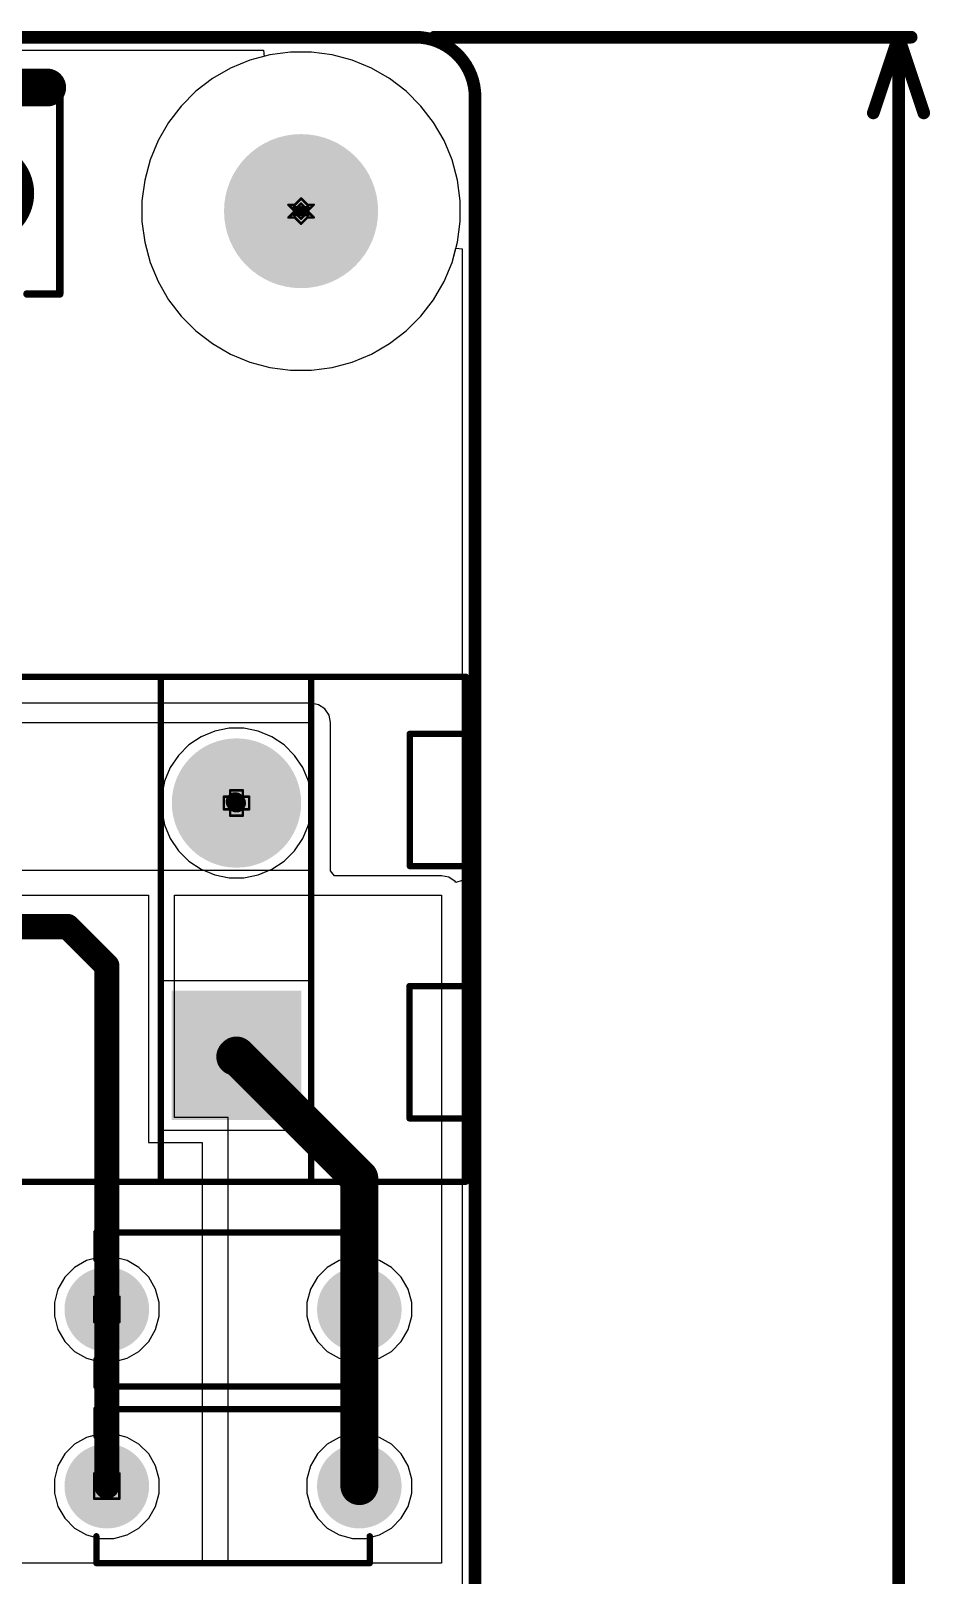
# Model space of a CAD drawing. Header units: inches. Extents: x -1 to 208, y -10 to 150.
# Drawn here: x 71.07 to 89.15, y 44.05 to 75.13 of the extents above; entities that cross this region are included whole.
import ezdxf

# ---------------------------------------------------------------- set-up
doc = ezdxf.new("R2010")
doc.units = ezdxf.units.IN
for name, color, linetype in [('Board Outline', 216, 'Continuous'), ('Bottom Layer', 5, 'Continuous'), ('Bottom Solder', 6, 'Continuous'), ('Dimensions', 6, 'Continuous'), ('Drill Drawing', 1, 'Continuous'), ('Multi-Layer', 9, 'Continuous'), ('Pad Holes', 156, 'Continuous'), ('Top Layer', 1, 'Continuous'), ('Top Overlay', 2, 'Continuous'), ('Top Paste', 8, 'Continuous'), ('Top Solder', 216, 'Continuous'), ('Via Holes', 16, 'Continuous')]:
    doc.layers.add(name, color=color, linetype=linetype)

# ---------------------------------------------------------------- blocks, each defined once
blk = doc.blocks.new('TS_1088_AR02016_21')
at = {"layer": 'Top Layer'}
for points in [[(-2.8, 0.68), (-1.57, 0.68), (-1.57, -0.68), (-2.8, -0.68)], [(1.57, 0.68), (2.8, 0.68), (2.8, -0.68), (1.57, -0.68)]]:
    blk.add_hatch(color=1, dxfattribs=at).paths.add_polyline_path(points)
at = {"layer": 'Top Paste'}
for points in [[(-2.8, 0.68), (-1.57, 0.68), (-1.57, -0.68), (-2.8, -0.68)], [(1.57, 0.68), (2.8, 0.68), (2.8, -0.68), (1.57, -0.68)]]:
    blk.add_hatch(color=8, dxfattribs=at).paths.add_polyline_path(points)
at = {"layer": 'Top Solder'}
for points in [[(-2.902, 0.782), (-1.468, 0.782), (-1.468, -0.782), (-2.902, -0.782)], [(1.468, 0.782), (2.902, 0.782), (2.902, -0.782), (1.468, -0.782)]]:
    blk.add_hatch(color=216, dxfattribs=at).paths.add_polyline_path(points)
at = {"layer": 'Top Overlay', "const_width": 0.152}
for points in [[(2.026, 1.541), (-2.026, 1.541)], [(-2.026, 0.883), (-2.026, 1.541)], [(2.026, 0.883), (2.026, 1.541)], [(-2.026, -1.541), (-2.026, -0.883)], [(2.026, -1.541), (2.026, -0.883)], [(2.026, -1.541), (-2.026, -1.541)]]:
    blk.add_lwpolyline(points, dxfattribs=at)
at = {"layer": 'Top Overlay'}
for points, const_width in [([(-2.064, 1.541, 1), (-1.988, 1.541, 1)], 0.0762), ([(-2.064, 1.541, 1), (-1.988, 1.541, 1)], 0.0762), ([(1.988, 1.541, 1), (2.064, 1.541, 1)], 0.0762), ([(1.988, 1.541, 1), (2.064, 1.541, 1)], 0.0762), ([(-2.064, 0.883, 1), (-1.988, 0.883, 1)], 0.0762), ([(0.9, 0, 1), (-0.9, 0, 1)], 0.254), ([(1.988, 0.883, 1), (2.064, 0.883, 1)], 0.0762), ([(-0.964, 0, 1), (-0.837, 0, 1)], 0.127), ([(0.836, 0, 1), (0.963, 0, 1)], 0.127), ([(-2.064, -0.883, 1), (-1.988, -0.883, 1)], 0.0762), ([(1.988, -0.883, 1), (2.064, -0.883, 1)], 0.0762), ([(-2.064, -1.541, 1), (-1.988, -1.541, 1)], 0.0762), ([(-2.064, -1.541, 1), (-1.988, -1.541, 1)], 0.0762), ([(1.988, -1.541, 1), (2.064, -1.541, 1)], 0.0762), ([(1.988, -1.541, 1), (2.064, -1.541, 1)], 0.0762)]:
    blk.add_lwpolyline(points, format="xyb", close=True, dxfattribs=dict(at, const_width=const_width))
blk = doc.blocks.new('1715721_90')
at = {"layer": 'Bottom Layer'}
blk.add_hatch(color=5, dxfattribs=at).paths.add_polyline_path([(-3.79, 1.25), (-1.29, 1.25), (-1.29, -1.25), (-3.79, -1.25)])
h = blk.add_hatch(color=5, dxfattribs=at)
edge = h.paths.add_edge_path()
edge.add_arc((2.54, 0), 1.25, 0, 360)
at = {"layer": 'Bottom Solder'}
blk.add_hatch(color=6, dxfattribs=at).paths.add_polyline_path([(-3.841, 1.301), (-1.239, 1.301), (-1.239, -1.301), (-3.841, -1.301)])
h = blk.add_hatch(color=6, dxfattribs=at)
edge = h.paths.add_edge_path()
edge.add_arc((2.54, 0), 1.301, 0, 360)
at = {"layer": 'Multi-Layer'}
blk.add_hatch(color=9, dxfattribs=at).paths.add_polyline_path([(-3.79, 1.25), (-1.29, 1.25), (-1.29, -1.25), (-3.79, -1.25)])
h = blk.add_hatch(color=9, dxfattribs=at)
edge = h.paths.add_edge_path()
edge.add_arc((2.54, 0), 1.25, 0, 360)
at = {"layer": 'Pad Holes'}
h = blk.add_hatch(color=7, dxfattribs=at)
edge = h.paths.add_edge_path()
edge.add_arc((-2.54, 0), 0.7, 0, 360)
h = blk.add_hatch(color=7, dxfattribs=at)
edge = h.paths.add_edge_path()
edge.add_arc((2.54, 0), 0.7, 0, 360)
at = {"layer": 'Top Layer'}
blk.add_hatch(color=1, dxfattribs=at).paths.add_polyline_path([(-3.79, 1.25), (-1.29, 1.25), (-1.29, -1.25), (-3.79, -1.25)])
h = blk.add_hatch(color=1, dxfattribs=at)
edge = h.paths.add_edge_path()
edge.add_arc((2.54, 0), 1.25, 0, 360)
at = {"layer": 'Top Solder'}
blk.add_hatch(color=216, dxfattribs=at).paths.add_polyline_path([(-3.841, 1.301), (-1.239, 1.301), (-1.239, -1.301), (-3.841, -1.301)])
h = blk.add_hatch(color=216, dxfattribs=at)
edge = h.paths.add_edge_path()
edge.add_arc((2.54, 0), 1.301, 0, 360)
at = {"layer": 'Top Overlay', "const_width": 0.127}
for points in [[(-5.08, 5.184), (-5.08, -4.616)], [(-5.08, 5.184), (5.08, 5.184)], [(5.08, 5.184), (5.08, -4.616)], [(-5.08, 4.39), (5.08, 4.39)], [(-5.08, 1.524), (5.08, 1.524)], [(-5.08, -1.503), (5.08, -1.503)], [(-3.806, -3.48), (-1.143, -3.48)], [(-3.806, -3.48), (-3.806, -4.616)], [(-1.143, -3.48), (-1.143, -4.616)], [(1.27, -3.487), (3.932, -3.487)], [(1.27, -3.487), (1.27, -4.552)], [(3.932, -3.487), (3.932, -4.623)], [(-5.08, -4.616), (5.08, -4.616)], [(1.27, -4.552), (1.27, -4.623)]]:
    blk.add_lwpolyline(points, dxfattribs=at)
at = {"layer": 'Top Overlay', "const_width": 0.0635}
for points in [[(-5.112, 5.184, 1), (-5.048, 5.184, 1)], [(-5.112, 5.184, 1), (-5.048, 5.184, 1)], [(5.048, 5.184, 1), (5.112, 5.184, 1)], [(5.048, 5.184, 1), (5.112, 5.184, 1)], [(-5.112, 4.39, 1), (-5.048, 4.39, 1)], [(5.048, 4.39, 1), (5.112, 4.39, 1)], [(-5.112, 1.524, 1), (-5.048, 1.524, 1)], [(5.048, 1.524, 1), (5.112, 1.524, 1)], [(-5.112, -1.503, 1), (-5.048, -1.503, 1)], [(5.048, -1.503, 1), (5.112, -1.503, 1)], [(-3.838, -3.48, 1), (-3.774, -3.48, 1)], [(-3.838, -3.48, 1), (-3.774, -3.48, 1)], [(-1.175, -3.48, 1), (-1.111, -3.48, 1)], [(-1.175, -3.48, 1), (-1.111, -3.48, 1)], [(1.238, -3.487, 1), (1.302, -3.487, 1)], [(1.238, -3.487, 1), (1.302, -3.487, 1)], [(3.9, -3.487, 1), (3.964, -3.487, 1)], [(3.9, -3.487, 1), (3.964, -3.487, 1)], [(-5.112, -4.616, 1), (-5.048, -4.616, 1)], [(-5.112, -4.616, 1), (-5.048, -4.616, 1)], [(-3.838, -4.616, 1), (-3.774, -4.616, 1)], [(-1.175, -4.616, 1), (-1.111, -4.616, 1)], [(1.238, -4.552, 1), (1.302, -4.552, 1)], [(1.238, -4.552, 1), (1.302, -4.552, 1)], [(1.238, -4.623, 1), (1.302, -4.623, 1)], [(3.9, -4.623, 1), (3.964, -4.623, 1)], [(5.048, -4.616, 1), (5.112, -4.616, 1)], [(5.048, -4.616, 1), (5.112, -4.616, 1)]]:
    blk.add_lwpolyline(points, format="xyb", close=True, dxfattribs=at)
blk = doc.blocks.new('CD2E105KC1IER1I100_175')
at = {"layer": 'Bottom Layer'}
h = blk.add_hatch(color=5, dxfattribs=at)
edge = h.paths.add_edge_path()
edge.add_arc((-2.54, 0), 0.8, 0, 360)
h = blk.add_hatch(color=5, dxfattribs=at)
edge = h.paths.add_edge_path()
edge.add_arc((2.54, 0), 0.8, 0, 360)
at = {"layer": 'Bottom Solder'}
h = blk.add_hatch(color=6, dxfattribs=at)
edge = h.paths.add_edge_path()
edge.add_arc((-2.54, 0), 0.851, 0, 360)
h = blk.add_hatch(color=6, dxfattribs=at)
edge = h.paths.add_edge_path()
edge.add_arc((2.54, 0), 0.851, 0, 360)
at = {"layer": 'Multi-Layer'}
h = blk.add_hatch(color=9, dxfattribs=at)
edge = h.paths.add_edge_path()
edge.add_arc((-2.54, 0), 0.8, 0, 360)
h = blk.add_hatch(color=9, dxfattribs=at)
edge = h.paths.add_edge_path()
edge.add_arc((2.54, 0), 0.8, 0, 360)
at = {"layer": 'Pad Holes'}
h = blk.add_hatch(color=7, dxfattribs=at)
edge = h.paths.add_edge_path()
edge.add_arc((-2.54, 0), 0.45, 0, 360)
h = blk.add_hatch(color=7, dxfattribs=at)
edge = h.paths.add_edge_path()
edge.add_arc((2.54, 0), 0.45, 0, 360)
at = {"layer": 'Top Layer'}
h = blk.add_hatch(color=1, dxfattribs=at)
edge = h.paths.add_edge_path()
edge.add_arc((-2.54, 0), 0.8, 0, 360)
h = blk.add_hatch(color=1, dxfattribs=at)
edge = h.paths.add_edge_path()
edge.add_arc((2.54, 0), 0.8, 0, 360)
at = {"layer": 'Top Solder'}
h = blk.add_hatch(color=216, dxfattribs=at)
edge = h.paths.add_edge_path()
edge.add_arc((-2.54, 0), 0.851, 0, 360)
h = blk.add_hatch(color=216, dxfattribs=at)
edge = h.paths.add_edge_path()
edge.add_arc((2.54, 0), 0.851, 0, 360)
at = {"layer": 'Top Overlay', "const_width": 0.127}
for points in [[(-2.75, 1.009), (-2.75, 1.549)], [(-2.75, 1.549), (2.75, 1.549)], [(2.75, 1.009), (2.75, 1.549)], [(-2.75, -1.549), (-2.75, -1.009)], [(2.75, -1.549), (2.75, -1.009)], [(-2.75, -1.549), (2.75, -1.549)]]:
    blk.add_lwpolyline(points, dxfattribs=at)
at = {"layer": 'Top Overlay', "const_width": 0.0635}
for points in [[(-2.782, 1.549, 1), (-2.718, 1.549, 1)], [(-2.782, 1.549, 1), (-2.718, 1.549, 1)], [(2.718, 1.549, 1), (2.782, 1.549, 1)], [(2.718, 1.549, 1), (2.782, 1.549, 1)], [(-2.782, 1.009, 1), (-2.718, 1.009, 1)], [(2.718, 1.009, 1), (2.782, 1.009, 1)], [(-2.782, -1.009, 1), (-2.718, -1.009, 1)], [(2.718, -1.009, 1), (2.782, -1.009, 1)], [(-2.782, -1.549, 1), (-2.718, -1.549, 1)], [(-2.782, -1.549, 1), (-2.718, -1.549, 1)], [(2.718, -1.549, 1), (2.782, -1.549, 1)], [(2.718, -1.549, 1), (2.782, -1.549, 1)]]:
    blk.add_lwpolyline(points, format="xyb", close=True, dxfattribs=at)
blk = doc.blocks.new('CD2A225KC9BER1F100_176')
at = {"layer": 'Bottom Layer'}
h = blk.add_hatch(color=5, dxfattribs=at)
edge = h.paths.add_edge_path()
edge.add_arc((-2.54, 0), 0.8, 0, 360)
h = blk.add_hatch(color=5, dxfattribs=at)
edge = h.paths.add_edge_path()
edge.add_arc((2.54, 0), 0.8, 0, 360)
at = {"layer": 'Bottom Solder'}
h = blk.add_hatch(color=6, dxfattribs=at)
edge = h.paths.add_edge_path()
edge.add_arc((-2.54, 0), 0.851, 0, 360)
h = blk.add_hatch(color=6, dxfattribs=at)
edge = h.paths.add_edge_path()
edge.add_arc((2.54, 0), 0.851, 0, 360)
at = {"layer": 'Multi-Layer'}
h = blk.add_hatch(color=9, dxfattribs=at)
edge = h.paths.add_edge_path()
edge.add_arc((-2.54, 0), 0.8, 0, 360)
h = blk.add_hatch(color=9, dxfattribs=at)
edge = h.paths.add_edge_path()
edge.add_arc((2.54, 0), 0.8, 0, 360)
at = {"layer": 'Pad Holes'}
h = blk.add_hatch(color=7, dxfattribs=at)
edge = h.paths.add_edge_path()
edge.add_arc((-2.54, 0), 0.45, 0, 360)
h = blk.add_hatch(color=7, dxfattribs=at)
edge = h.paths.add_edge_path()
edge.add_arc((2.54, 0), 0.45, 0, 360)
at = {"layer": 'Top Layer'}
h = blk.add_hatch(color=1, dxfattribs=at)
edge = h.paths.add_edge_path()
edge.add_arc((-2.54, 0), 0.8, 0, 360)
h = blk.add_hatch(color=1, dxfattribs=at)
edge = h.paths.add_edge_path()
edge.add_arc((2.54, 0), 0.8, 0, 360)
at = {"layer": 'Top Solder'}
h = blk.add_hatch(color=216, dxfattribs=at)
edge = h.paths.add_edge_path()
edge.add_arc((-2.54, 0), 0.851, 0, 360)
h = blk.add_hatch(color=216, dxfattribs=at)
edge = h.paths.add_edge_path()
edge.add_arc((2.54, 0), 0.851, 0, 360)
at = {"layer": 'Top Overlay', "const_width": 0.127}
for points in [[(-2.75, 1.009), (-2.75, 1.549)], [(-2.75, 1.549), (2.75, 1.549)], [(2.75, 1.009), (2.75, 1.549)], [(-2.75, -1.009), (-2.75, -1.549)], [(2.75, -1.549), (2.75, -1.009)], [(-2.75, -1.549), (2.75, -1.549)]]:
    blk.add_lwpolyline(points, dxfattribs=at)
at = {"layer": 'Top Overlay', "const_width": 0.0635}
for points in [[(-2.782, 1.549, 1), (-2.718, 1.549, 1)], [(-2.782, 1.549, 1), (-2.718, 1.549, 1)], [(2.718, 1.549, 1), (2.782, 1.549, 1)], [(2.718, 1.549, 1), (2.782, 1.549, 1)], [(-2.782, 1.009, 1), (-2.718, 1.009, 1)], [(2.718, 1.009, 1), (2.782, 1.009, 1)], [(-2.782, -1.009, 1), (-2.718, -1.009, 1)], [(2.718, -1.009, 1), (2.782, -1.009, 1)], [(-2.782, -1.549, 1), (-2.718, -1.549, 1)], [(-2.782, -1.549, 1), (-2.718, -1.549, 1)], [(2.718, -1.549, 1), (2.782, -1.549, 1)], [(2.718, -1.549, 1), (2.782, -1.549, 1)]]:
    blk.add_lwpolyline(points, format="xyb", close=True, dxfattribs=at)

msp = doc.modelspace()

# ---------------------------------------------------------------- hatches: boundary and pattern name
at = {"layer": 'Bottom Layer'}
h = msp.add_hatch(color=5, dxfattribs=at)
edge = h.paths.add_edge_path()
edge.add_arc((71.392, 73.987), 0.3, 0, 360)
at = {"layer": 'Bottom Solder'}
h = msp.add_hatch(color=6, dxfattribs=at)
edge = h.paths.add_edge_path()
edge.add_arc((76.5, 71.5), 0.102, 0, 360)
at = {"layer": 'Pad Holes'}
h = msp.add_hatch(color=7, dxfattribs=at)
edge = h.paths.add_edge_path()
edge.add_arc((76.5, 71.5), 1.55, 0, 360)
at = {"layer": 'Top Layer'}
h = msp.add_hatch(color=1, dxfattribs=at)
edge = h.paths.add_edge_path()
edge.add_arc((71.392, 73.987), 0.3, 0, 360)
at = {"layer": 'Top Solder'}
h = msp.add_hatch(color=216, dxfattribs=at)
edge = h.paths.add_edge_path()
edge.add_arc((76.5, 71.5), 0.102, 0, 360)
at = {"layer": 'Via Holes'}
h = msp.add_hatch(color=7, dxfattribs=at)
edge = h.paths.add_edge_path()
edge.add_arc((71.392, 73.987), 0.15, 0, 360)

# ---------------------------------------------------------------- linework, layer by layer
at = {"layer": 'Board Outline', "const_width": 0.254}
for points in [[(1.2, 75), (78.8, 75)], [(80, 1.2), (80, 73.8)]]:
    msp.add_lwpolyline(points, dxfattribs=at)
at = {"layer": 'Board Outline', "const_width": 0.127}
for points in [[(78.736, 75, 1), (78.863, 75, 1)], [(78.736, 75, 1), (78.863, 75, 1)], [(79.937, 73.8, 1), (80.064, 73.8, 1)], [(79.937, 73.8, 1), (80.064, 73.8, 1)]]:
    msp.add_lwpolyline(points, format="xyb", close=True, dxfattribs=at)
at = {"layer": 'Board Outline', "const_width": 0.254}
msp.add_lwpolyline([(78.8, 75, -0.414214), (80, 73.8)], format="xyb", dxfattribs=at)
at = {"layer": 'Bottom Layer'}
for p, q in [((63.034, 74.741), (75.741, 74.741)), ((75.758, 74.614), (75.469, 74.537)), ((75.741, 74.741), (75.758, 74.614)), ((75.082, 74.376), (74.718, 74.166)), ((75.469, 74.537), (75.082, 74.376)), ((74.718, 74.166), (74.386, 73.911)), ((74.386, 73.911), (74.089, 73.614)), ((74.089, 73.614), (73.834, 73.282)), ((73.834, 73.282), (73.624, 72.918)), ((73.624, 72.918), (73.463, 72.531)), ((73.463, 72.531), (73.355, 72.126)), ((73.355, 72.126), (73.3, 71.71)), ((73.3, 71.71), (73.3, 71.29)), ((73.3, 71.29), (73.355, 70.874)), ((73.355, 70.874), (73.463, 70.469)), ((79.537, 70.469), (79.614, 70.758)), ((79.614, 70.758), (79.741, 70.741)), ((79.741, 70.741), (79.741, 4.259)), ((73.463, 70.469), (73.624, 70.082)), ((79.376, 70.082), (79.537, 70.469)), ((73.624, 70.082), (73.834, 69.718)), ((79.166, 69.718), (79.376, 70.082)), ((73.834, 69.718), (74.089, 69.386)), ((78.911, 69.386), (79.166, 69.718)), ((74.089, 69.386), (74.386, 69.089)), ((78.614, 69.089), (78.911, 69.386)), ((74.386, 69.089), (74.718, 68.834)), ((78.282, 68.834), (78.614, 69.089)), ((74.718, 68.834), (75.082, 68.624)), ((77.918, 68.624), (78.282, 68.834)), ((75.082, 68.624), (75.469, 68.463)), ((75.469, 68.463), (75.874, 68.355)), ((77.126, 68.355), (77.531, 68.463)), ((77.531, 68.463), (77.918, 68.624)), ((75.874, 68.355), (76.29, 68.3)), ((76.29, 68.3), (76.71, 68.3)), ((76.71, 68.3), (77.126, 68.355)), ((74.488, 60.923), (74.242, 60.758)), ((74.762, 61.036), (74.488, 60.923)), ((75.053, 61.094), (74.762, 61.036)), ((75.349, 61.094), (75.053, 61.094)), ((75.64, 61.036), (75.349, 61.094)), ((75.913, 60.923), (75.64, 61.036)), ((76.16, 60.758), (75.913, 60.923)), ((74.242, 60.758), (74.033, 60.549)), ((76.369, 60.549), (76.16, 60.758)), ((73.868, 60.302), (73.755, 60.029)), ((74.033, 60.549), (73.868, 60.302)), ((76.534, 60.302), (76.369, 60.549)), ((76.647, 60.029), (76.534, 60.302)), ((73.755, 60.029), (73.697, 59.738)), ((76.705, 59.738), (76.647, 60.029)), ((73.697, 59.738), (73.697, 59.442)), ((76.705, 59.442), (76.705, 59.738)), ((73.697, 59.442), (73.755, 59.151)), ((76.647, 59.151), (76.705, 59.442)), ((73.755, 59.151), (73.868, 58.878)), ((76.534, 58.878), (76.647, 59.151)), ((73.868, 58.878), (74.033, 58.631)), ((76.369, 58.631), (76.534, 58.878)), ((74.033, 58.631), (74.242, 58.422)), ((74.242, 58.422), (74.488, 58.257)), ((75.913, 58.257), (76.16, 58.422)), ((76.16, 58.422), (76.369, 58.631)), ((74.488, 58.257), (74.762, 58.144)), ((74.762, 58.144), (75.053, 58.086)), ((75.349, 58.086), (75.64, 58.144)), ((75.64, 58.144), (75.913, 58.257)), ((75.053, 58.086), (75.349, 58.086)), ((76.705, 56.014), (73.697, 56.014)), ((73.697, 56.014), (73.697, 53.006)), ((76.705, 53.006), (76.705, 56.014)), ((73.697, 53.006), (76.705, 53.006)), ((72.185, 50.382), (71.945, 50.243)), ((72.453, 50.454), (72.185, 50.382)), ((72.731, 50.454), (72.453, 50.454)), ((72.999, 50.382), (72.731, 50.454)), ((73.239, 50.243), (72.999, 50.382)), ((77.265, 50.382), (77.025, 50.243)), ((77.533, 50.454), (77.265, 50.382)), ((77.811, 50.454), (77.533, 50.454)), ((78.079, 50.382), (77.811, 50.454)), ((78.319, 50.243), (78.079, 50.382)), ((71.749, 50.047), (71.61, 49.807)), ((71.945, 50.243), (71.749, 50.047)), ((73.436, 50.047), (73.239, 50.243)), ((73.574, 49.807), (73.436, 50.047)), ((76.829, 50.047), (76.69, 49.807)), ((77.025, 50.243), (76.829, 50.047)), ((78.516, 50.047), (78.319, 50.243)), ((78.654, 49.807), (78.516, 50.047)), ((71.61, 49.807), (71.538, 49.539)), ((73.646, 49.539), (73.574, 49.807)), ((76.69, 49.807), (76.618, 49.539)), ((78.726, 49.539), (78.654, 49.807)), ((71.538, 49.539), (71.538, 49.261)), ((73.646, 49.261), (73.646, 49.539)), ((76.618, 49.539), (76.618, 49.261)), ((78.726, 49.261), (78.726, 49.539)), ((71.538, 49.261), (71.61, 48.993)), ((73.574, 48.993), (73.646, 49.261)), ((76.618, 49.261), (76.69, 48.993)), ((78.654, 48.993), (78.726, 49.261)), ((71.61, 48.993), (71.749, 48.753)), ((73.436, 48.753), (73.574, 48.993)), ((76.69, 48.993), (76.829, 48.753)), ((78.516, 48.753), (78.654, 48.993)), ((71.749, 48.753), (71.945, 48.556)), ((71.945, 48.556), (72.185, 48.418)), ((72.999, 48.418), (73.239, 48.556)), ((73.239, 48.556), (73.436, 48.753)), ((76.829, 48.753), (77.025, 48.556)), ((77.025, 48.556), (77.265, 48.418)), ((78.079, 48.418), (78.319, 48.556)), ((78.319, 48.556), (78.516, 48.753)), ((72.185, 48.418), (72.453, 48.346)), ((72.453, 48.346), (72.731, 48.346)), ((72.731, 48.346), (72.999, 48.418)), ((77.265, 48.418), (77.533, 48.346)), ((77.533, 48.346), (77.811, 48.346)), ((77.811, 48.346), (78.079, 48.418)), ((71.945, 46.687), (71.749, 46.491)), ((72.185, 46.826), (71.945, 46.687)), ((72.453, 46.898), (72.185, 46.826)), ((72.731, 46.898), (72.453, 46.898)), ((72.999, 46.826), (72.731, 46.898)), ((73.239, 46.687), (72.999, 46.826)), ((73.436, 46.491), (73.239, 46.687)), ((77.025, 46.687), (76.829, 46.491)), ((77.265, 46.826), (77.025, 46.687)), ((77.533, 46.898), (77.265, 46.826)), ((77.811, 46.898), (77.533, 46.898)), ((78.079, 46.826), (77.811, 46.898)), ((78.319, 46.687), (78.079, 46.826)), ((78.516, 46.491), (78.319, 46.687)), ((71.749, 46.491), (71.61, 46.251)), ((73.574, 46.251), (73.436, 46.491)), ((76.829, 46.491), (76.69, 46.251)), ((78.654, 46.251), (78.516, 46.491)), ((71.61, 46.251), (71.538, 45.983)), ((73.646, 45.983), (73.574, 46.251)), ((76.69, 46.251), (76.618, 45.983)), ((78.726, 45.983), (78.654, 46.251)), ((71.538, 45.983), (71.538, 45.705)), ((71.538, 45.705), (71.61, 45.437)), ((73.574, 45.437), (73.646, 45.705)), ((73.646, 45.705), (73.646, 45.983)), ((76.618, 45.983), (76.618, 45.705)), ((76.618, 45.705), (76.69, 45.437)), ((78.654, 45.437), (78.726, 45.705)), ((78.726, 45.705), (78.726, 45.983)), ((71.61, 45.437), (71.749, 45.197)), ((73.436, 45.197), (73.574, 45.437)), ((76.69, 45.437), (76.829, 45.197)), ((78.516, 45.197), (78.654, 45.437)), ((71.749, 45.197), (71.945, 45)), ((73.239, 45), (73.436, 45.197)), ((76.829, 45.197), (77.025, 45)), ((78.319, 45), (78.516, 45.197)), ((71.945, 45), (72.185, 44.862)), ((72.185, 44.862), (72.453, 44.79)), ((72.453, 44.79), (72.731, 44.79)), ((72.731, 44.79), (72.999, 44.862)), ((72.999, 44.862), (73.239, 45)), ((77.025, 45), (77.265, 44.862)), ((77.265, 44.862), (77.533, 44.79)), ((77.533, 44.79), (77.811, 44.79)), ((77.811, 44.79), (78.079, 44.862)), ((78.079, 44.862), (78.319, 45))]:
    msp.add_line(p, q, dxfattribs=at)
at = {"layer": 'Dimensions', "const_width": 0.254}
for points in [[(79.181, 75), (88.773, 75)], [(88.011, 73.476), (88.519, 75)], [(88.519, 75), (89.027, 73.476)], [(88.519, 42.451), (88.519, 75)]]:
    msp.add_lwpolyline(points, dxfattribs=at)
at = {"layer": 'Dimensions', "const_width": 0.127}
for points in [[(79.117, 75, 1), (79.244, 75, 1)], [(88.455, 75, 1), (88.582, 75, 1)], [(88.455, 75, 1), (88.582, 75, 1)], [(88.455, 75, 1), (88.582, 75, 1)], [(88.71, 75, 1), (88.837, 75, 1)], [(87.947, 73.476, 1), (88.074, 73.476, 1)], [(88.963, 73.476, 1), (89.09, 73.476, 1)]]:
    msp.add_lwpolyline(points, format="xyb", close=True, dxfattribs=at)
at = {"layer": 'Drill Drawing', "const_width": 0.0508}
for points in [[(71.138, 74.241), (71.646, 74.241)], [(71.138, 74.241), (71.392, 73.733)], [(71.392, 73.733), (71.646, 74.241)], [(71.24, 74.14), (71.545, 74.14)], [(71.24, 74.14), (71.392, 73.835)], [(71.392, 73.835), (71.545, 74.14)], [(76.246, 71.627), (76.373, 71.5)], [(76.246, 71.627), (76.373, 71.627)], [(76.246, 71.373), (76.373, 71.5)], [(76.348, 71.576), (76.424, 71.5)], [(76.348, 71.576), (76.424, 71.576)], [(76.348, 71.424), (76.424, 71.5)], [(76.373, 71.627), (76.5, 71.754)], [(76.424, 71.576), (76.5, 71.652)], [(76.5, 71.754), (76.627, 71.627)], [(76.5, 71.652), (76.576, 71.576)], [(76.576, 71.576), (76.652, 71.576)], [(76.576, 71.5), (76.652, 71.576)], [(76.576, 71.5), (76.652, 71.424)], [(76.627, 71.627), (76.754, 71.627)], [(76.627, 71.5), (76.754, 71.627)], [(76.627, 71.5), (76.754, 71.373)], [(76.246, 71.373), (76.373, 71.373)], [(76.348, 71.424), (76.424, 71.424)], [(76.373, 71.373), (76.5, 71.246)], [(76.424, 71.424), (76.5, 71.348)], [(76.5, 71.348), (76.576, 71.424)], [(76.5, 71.246), (76.627, 71.373)], [(76.576, 71.424), (76.652, 71.424)], [(76.627, 71.373), (76.754, 71.373)], [(74.947, 59.463), (74.947, 59.717)], [(74.947, 59.717), (75.074, 59.717)], [(75.074, 59.717), (75.074, 59.844)], [(75.074, 59.844), (75.328, 59.844)], [(75.328, 59.717), (75.328, 59.844)], [(75.328, 59.717), (75.455, 59.717)], [(75.455, 59.463), (75.455, 59.717)], [(74.947, 59.463), (75.074, 59.463)], [(75.074, 59.336), (75.074, 59.463)], [(75.074, 59.336), (75.328, 59.336)], [(75.328, 59.463), (75.455, 59.463)], [(75.328, 59.336), (75.328, 59.463)], [(75.074, 54.637), (75.074, 54.764)], [(75.074, 54.764), (75.328, 54.764)], [(75.328, 54.637), (75.328, 54.764)], [(74.947, 54.383), (74.947, 54.637)], [(74.947, 54.637), (75.074, 54.637)], [(74.947, 54.383), (75.074, 54.383)], [(75.074, 54.256), (75.074, 54.383)], [(75.328, 54.637), (75.455, 54.637)], [(75.328, 54.383), (75.455, 54.383)], [(75.328, 54.256), (75.328, 54.383)], [(75.455, 54.383), (75.455, 54.637)], [(75.074, 54.256), (75.328, 54.256)], [(72.338, 49.654), (72.846, 49.654)], [(72.338, 49.146), (72.338, 49.654)], [(72.846, 49.146), (72.846, 49.654)], [(77.418, 49.654), (77.926, 49.654)], [(77.418, 49.146), (77.418, 49.654)], [(77.926, 49.146), (77.926, 49.654)], [(72.338, 49.146), (72.846, 49.146)], [(77.418, 49.146), (77.926, 49.146)], [(72.338, 46.098), (72.846, 46.098)], [(72.338, 45.59), (72.338, 46.098)], [(72.846, 45.59), (72.846, 46.098)], [(77.418, 46.098), (77.926, 46.098)], [(77.418, 45.59), (77.418, 46.098)], [(77.926, 45.59), (77.926, 46.098)], [(72.338, 45.59), (72.846, 45.59)], [(77.418, 45.59), (77.926, 45.59)]]:
    msp.add_lwpolyline(points, dxfattribs=at)
at = {"layer": 'Drill Drawing', "const_width": 0.0254}
for points in [[(71.125, 74.241, 1), (71.151, 74.241, 1)], [(71.125, 74.241, 1), (71.151, 74.241, 1)], [(71.633, 74.241, 1), (71.659, 74.241, 1)], [(71.633, 74.241, 1), (71.659, 74.241, 1)], [(71.227, 74.14, 1), (71.252, 74.14, 1)], [(71.227, 74.14, 1), (71.252, 74.14, 1)], [(71.532, 74.14, 1), (71.557, 74.14, 1)], [(71.532, 74.14, 1), (71.557, 74.14, 1)], [(71.379, 73.835, 1), (71.405, 73.835, 1)], [(71.379, 73.835, 1), (71.405, 73.835, 1)], [(71.379, 73.733, 1), (71.405, 73.733, 1)], [(71.379, 73.733, 1), (71.405, 73.733, 1)], [(76.233, 71.627, 1), (76.259, 71.627, 1)], [(76.233, 71.627, 1), (76.259, 71.627, 1)], [(76.335, 71.576, 1), (76.36, 71.576, 1)], [(76.335, 71.576, 1), (76.36, 71.576, 1)], [(76.36, 71.627, 1), (76.386, 71.627, 1)], [(76.36, 71.627, 1), (76.386, 71.627, 1)], [(76.36, 71.5, 1), (76.386, 71.5, 1)], [(76.36, 71.5, 1), (76.386, 71.5, 1)], [(76.411, 71.576, 1), (76.436, 71.576, 1)], [(76.411, 71.576, 1), (76.436, 71.576, 1)], [(76.411, 71.5, 1), (76.436, 71.5, 1)], [(76.411, 71.5, 1), (76.436, 71.5, 1)], [(76.487, 71.754, 1), (76.513, 71.754, 1)], [(76.487, 71.754, 1), (76.513, 71.754, 1)], [(76.487, 71.652, 1), (76.513, 71.652, 1)], [(76.487, 71.652, 1), (76.513, 71.652, 1)], [(76.563, 71.576, 1), (76.589, 71.576, 1)], [(76.563, 71.576, 1), (76.589, 71.576, 1)], [(76.563, 71.5, 1), (76.589, 71.5, 1)], [(76.563, 71.5, 1), (76.589, 71.5, 1)], [(76.614, 71.627, 1), (76.64, 71.627, 1)], [(76.614, 71.627, 1), (76.64, 71.627, 1)], [(76.614, 71.5, 1), (76.64, 71.5, 1)], [(76.614, 71.5, 1), (76.64, 71.5, 1)], [(76.64, 71.576, 1), (76.665, 71.576, 1)], [(76.64, 71.576, 1), (76.665, 71.576, 1)], [(76.741, 71.627, 1), (76.767, 71.627, 1)], [(76.741, 71.627, 1), (76.767, 71.627, 1)], [(76.233, 71.373, 1), (76.259, 71.373, 1)], [(76.233, 71.373, 1), (76.259, 71.373, 1)], [(76.335, 71.424, 1), (76.36, 71.424, 1)], [(76.335, 71.424, 1), (76.36, 71.424, 1)], [(76.36, 71.373, 1), (76.386, 71.373, 1)], [(76.36, 71.373, 1), (76.386, 71.373, 1)], [(76.411, 71.424, 1), (76.436, 71.424, 1)], [(76.411, 71.424, 1), (76.436, 71.424, 1)], [(76.487, 71.348, 1), (76.513, 71.348, 1)], [(76.487, 71.348, 1), (76.513, 71.348, 1)], [(76.487, 71.246, 1), (76.513, 71.246, 1)], [(76.487, 71.246, 1), (76.513, 71.246, 1)], [(76.563, 71.424, 1), (76.589, 71.424, 1)], [(76.563, 71.424, 1), (76.589, 71.424, 1)], [(76.614, 71.373, 1), (76.64, 71.373, 1)], [(76.614, 71.373, 1), (76.64, 71.373, 1)], [(76.64, 71.424, 1), (76.665, 71.424, 1)], [(76.64, 71.424, 1), (76.665, 71.424, 1)], [(76.741, 71.373, 1), (76.767, 71.373, 1)], [(76.741, 71.373, 1), (76.767, 71.373, 1)], [(74.934, 59.717, 1), (74.96, 59.717, 1)], [(74.934, 59.717, 1), (74.96, 59.717, 1)], [(75.061, 59.844, 1), (75.087, 59.844, 1)], [(75.061, 59.844, 1), (75.087, 59.844, 1)], [(75.061, 59.717, 1), (75.087, 59.717, 1)], [(75.061, 59.717, 1), (75.087, 59.717, 1)], [(75.315, 59.844, 1), (75.341, 59.844, 1)], [(75.315, 59.844, 1), (75.341, 59.844, 1)], [(75.315, 59.717, 1), (75.341, 59.717, 1)], [(75.315, 59.717, 1), (75.341, 59.717, 1)], [(75.442, 59.717, 1), (75.468, 59.717, 1)], [(75.442, 59.717, 1), (75.468, 59.717, 1)], [(74.934, 59.463, 1), (74.96, 59.463, 1)], [(74.934, 59.463, 1), (74.96, 59.463, 1)], [(75.061, 59.463, 1), (75.087, 59.463, 1)], [(75.061, 59.463, 1), (75.087, 59.463, 1)], [(75.061, 59.336, 1), (75.087, 59.336, 1)], [(75.061, 59.336, 1), (75.087, 59.336, 1)], [(75.315, 59.463, 1), (75.341, 59.463, 1)], [(75.315, 59.463, 1), (75.341, 59.463, 1)], [(75.315, 59.336, 1), (75.341, 59.336, 1)], [(75.315, 59.336, 1), (75.341, 59.336, 1)], [(75.442, 59.463, 1), (75.468, 59.463, 1)], [(75.442, 59.463, 1), (75.468, 59.463, 1)], [(75.061, 54.764, 1), (75.087, 54.764, 1)], [(75.061, 54.764, 1), (75.087, 54.764, 1)], [(75.315, 54.764, 1), (75.341, 54.764, 1)], [(75.315, 54.764, 1), (75.341, 54.764, 1)], [(74.934, 54.637, 1), (74.96, 54.637, 1)], [(74.934, 54.637, 1), (74.96, 54.637, 1)], [(74.934, 54.383, 1), (74.96, 54.383, 1)], [(74.934, 54.383, 1), (74.96, 54.383, 1)], [(75.061, 54.637, 1), (75.087, 54.637, 1)], [(75.061, 54.637, 1), (75.087, 54.637, 1)], [(75.061, 54.383, 1), (75.087, 54.383, 1)], [(75.061, 54.383, 1), (75.087, 54.383, 1)], [(75.315, 54.637, 1), (75.341, 54.637, 1)], [(75.315, 54.637, 1), (75.341, 54.637, 1)], [(75.315, 54.383, 1), (75.341, 54.383, 1)], [(75.315, 54.383, 1), (75.341, 54.383, 1)], [(75.442, 54.637, 1), (75.468, 54.637, 1)], [(75.442, 54.637, 1), (75.468, 54.637, 1)], [(75.442, 54.383, 1), (75.468, 54.383, 1)], [(75.442, 54.383, 1), (75.468, 54.383, 1)], [(75.061, 54.256, 1), (75.087, 54.256, 1)], [(75.061, 54.256, 1), (75.087, 54.256, 1)], [(75.315, 54.256, 1), (75.341, 54.256, 1)], [(75.315, 54.256, 1), (75.341, 54.256, 1)], [(72.326, 49.654, 1), (72.351, 49.654, 1)], [(72.326, 49.654, 1), (72.351, 49.654, 1)], [(72.834, 49.654, 1), (72.859, 49.654, 1)], [(72.834, 49.654, 1), (72.859, 49.654, 1)], [(77.406, 49.654, 1), (77.431, 49.654, 1)], [(77.406, 49.654, 1), (77.431, 49.654, 1)], [(77.914, 49.654, 1), (77.939, 49.654, 1)], [(77.914, 49.654, 1), (77.939, 49.654, 1)], [(72.326, 49.146, 1), (72.351, 49.146, 1)], [(72.326, 49.146, 1), (72.351, 49.146, 1)], [(72.834, 49.146, 1), (72.859, 49.146, 1)], [(72.834, 49.146, 1), (72.859, 49.146, 1)], [(77.406, 49.146, 1), (77.431, 49.146, 1)], [(77.406, 49.146, 1), (77.431, 49.146, 1)], [(77.914, 49.146, 1), (77.939, 49.146, 1)], [(77.914, 49.146, 1), (77.939, 49.146, 1)], [(72.326, 46.098, 1), (72.351, 46.098, 1)], [(72.326, 46.098, 1), (72.351, 46.098, 1)], [(72.834, 46.098, 1), (72.859, 46.098, 1)], [(72.834, 46.098, 1), (72.859, 46.098, 1)], [(77.406, 46.098, 1), (77.431, 46.098, 1)], [(77.406, 46.098, 1), (77.431, 46.098, 1)], [(77.914, 46.098, 1), (77.939, 46.098, 1)], [(77.914, 46.098, 1), (77.939, 46.098, 1)], [(72.326, 45.59, 1), (72.351, 45.59, 1)], [(72.326, 45.59, 1), (72.351, 45.59, 1)], [(72.834, 45.59, 1), (72.859, 45.59, 1)], [(72.834, 45.59, 1), (72.859, 45.59, 1)], [(77.406, 45.59, 1), (77.431, 45.59, 1)], [(77.406, 45.59, 1), (77.431, 45.59, 1)], [(77.914, 45.59, 1), (77.939, 45.59, 1)], [(77.914, 45.59, 1), (77.939, 45.59, 1)]]:
    msp.add_lwpolyline(points, format="xyb", close=True, dxfattribs=at)
at = {"layer": 'Multi-Layer'}
for p, q in [((75.874, 74.645), (75.469, 74.537)), ((76.29, 74.7), (75.874, 74.645)), ((76.5, 74.7), (76.29, 74.7)), ((76.71, 74.7), (76.5, 74.7)), ((77.126, 74.645), (76.71, 74.7)), ((77.531, 74.537), (77.126, 74.645)), ((75.082, 74.376), (74.718, 74.166)), ((75.469, 74.537), (75.082, 74.376)), ((77.918, 74.376), (77.531, 74.537)), ((78.282, 74.166), (77.918, 74.376)), ((74.718, 74.166), (74.386, 73.911)), ((78.614, 73.911), (78.282, 74.166)), ((74.386, 73.911), (74.089, 73.614)), ((78.911, 73.614), (78.614, 73.911)), ((74.089, 73.614), (73.834, 73.282)), ((79.166, 73.282), (78.911, 73.614)), ((73.834, 73.282), (73.624, 72.918)), ((79.376, 72.918), (79.166, 73.282)), ((73.624, 72.918), (73.463, 72.531)), ((79.537, 72.531), (79.376, 72.918)), ((73.463, 72.531), (73.355, 72.126)), ((79.645, 72.126), (79.537, 72.531)), ((73.355, 72.126), (73.3, 71.71)), ((79.7, 71.71), (79.645, 72.126)), ((73.3, 71.71), (73.3, 71.5)), ((73.3, 71.5), (73.3, 71.5)), ((73.3, 71.5), (73.3, 71.29)), ((79.7, 71.5), (79.7, 71.71)), ((79.7, 71.29), (79.7, 71.5)), ((73.3, 71.29), (73.355, 70.874)), ((79.645, 70.874), (79.7, 71.29)), ((73.355, 70.874), (73.463, 70.469)), ((79.537, 70.469), (79.645, 70.874)), ((73.463, 70.469), (73.624, 70.082)), ((79.376, 70.082), (79.537, 70.469)), ((73.624, 70.082), (73.834, 69.718)), ((79.166, 69.718), (79.376, 70.082)), ((73.834, 69.718), (74.089, 69.386)), ((78.911, 69.386), (79.166, 69.718)), ((74.089, 69.386), (74.386, 69.089)), ((78.614, 69.089), (78.911, 69.386)), ((74.386, 69.089), (74.718, 68.834)), ((78.282, 68.834), (78.614, 69.089)), ((74.718, 68.834), (75.082, 68.624)), ((77.918, 68.624), (78.282, 68.834)), ((75.082, 68.624), (75.469, 68.463)), ((75.469, 68.463), (75.874, 68.355)), ((77.126, 68.355), (77.531, 68.463)), ((77.531, 68.463), (77.918, 68.624)), ((75.874, 68.355), (76.29, 68.3)), ((76.29, 68.3), (76.5, 68.3)), ((76.5, 68.3), (76.71, 68.3)), ((76.71, 68.3), (77.126, 68.355))]:
    msp.add_line(p, q, dxfattribs=at)
at = {"layer": 'Top Layer'}
for p, q in [((62.589, 74.741), (75.741, 74.741)), ((75.758, 74.614), (75.469, 74.537)), ((75.741, 74.741), (75.758, 74.614)), ((75.082, 74.376), (74.718, 74.166)), ((75.469, 74.537), (75.082, 74.376)), ((74.718, 74.166), (74.386, 73.911)), ((74.386, 73.911), (74.089, 73.614)), ((74.089, 73.614), (73.834, 73.282)), ((73.834, 73.282), (73.624, 72.918)), ((73.624, 72.918), (73.463, 72.531)), ((73.463, 72.531), (73.355, 72.126)), ((73.355, 72.126), (73.3, 71.71)), ((73.3, 71.71), (73.3, 71.29)), ((73.3, 71.29), (73.355, 70.874)), ((73.355, 70.874), (73.463, 70.469)), ((79.537, 70.469), (79.614, 70.758)), ((79.614, 70.758), (79.741, 70.741)), ((79.741, 70.741), (79.741, 58.03)), ((73.463, 70.469), (73.624, 70.082)), ((79.376, 70.082), (79.537, 70.469)), ((73.624, 70.082), (73.834, 69.718)), ((79.166, 69.718), (79.376, 70.082)), ((73.834, 69.718), (74.089, 69.386)), ((78.911, 69.386), (79.166, 69.718)), ((74.089, 69.386), (74.386, 69.089)), ((78.614, 69.089), (78.911, 69.386)), ((74.386, 69.089), (74.718, 68.834)), ((78.282, 68.834), (78.614, 69.089)), ((74.718, 68.834), (75.082, 68.624)), ((77.918, 68.624), (78.282, 68.834)), ((75.082, 68.624), (75.469, 68.463)), ((75.469, 68.463), (75.874, 68.355)), ((77.126, 68.355), (77.531, 68.463)), ((77.531, 68.463), (77.918, 68.624)), ((75.874, 68.355), (76.29, 68.3)), ((76.29, 68.3), (76.71, 68.3)), ((76.71, 68.3), (77.126, 68.355)), ((76.704, 61.596), (65.024, 61.596)), ((76.852, 61.566), (76.704, 61.596)), ((76.978, 61.482), (76.852, 61.566)), ((77.063, 61.356), (76.978, 61.482)), ((77.092, 61.207), (77.063, 61.356)), ((65.024, 61.207), (76.704, 61.207)), ((76.704, 61.207), (76.704, 58.23)), ((77.092, 58.23), (77.092, 61.207)), ((76.704, 58.23), (67.081, 58.23)), ((77.091, 58.226), (77.092, 58.23)), ((77.172, 58.127), (77.091, 58.226)), ((79.324, 58.127), (77.172, 58.127)), ((79.473, 58.098), (79.324, 58.127)), ((79.599, 58.014), (79.473, 58.098)), ((79.614, 57.991), (79.599, 58.014)), ((79.741, 58.03), (79.614, 57.991)), ((65.024, 57.739), (73.431, 57.739)), ((73.431, 57.739), (73.431, 52.756)), ((73.951, 53.26), (73.951, 57.739)), ((73.951, 57.739), (79.324, 57.739)), ((79.324, 57.739), (79.324, 44.294)), ((75.032, 53.26), (73.951, 53.26)), ((75.032, 44.294), (75.032, 53.26)), ((73.431, 52.756), (74.508, 52.756)), ((74.508, 52.756), (74.508, 44.294)), ((74.508, 44.294), (70.561, 44.294)), ((79.324, 44.294), (75.032, 44.294))]:
    msp.add_line(p, q, dxfattribs=at)
for points, const_width in [([(65.256, 73.987), (71.392, 73.987)], 0.762), ([(75.174, 59.617), (75.201, 59.59)], 0.381), ([(65.799, 57.104), (71.802, 57.104)], 0.508), ([(71.802, 57.104), (72.592, 56.314)], 0.508), ([(72.592, 49.4), (72.592, 56.314)], 0.508), ([(75.175, 54.485), (75.201, 54.51)], 0.762), ([(75.201, 54.51), (77.672, 52.039)], 0.762), ([(77.672, 49.4), (77.672, 52.039)], 0.762), ([(77.672, 45.844), (77.672, 49.4)], 0.762), ([(72.592, 45.844), (72.592, 49.4)], 0.508)]:
    msp.add_lwpolyline(points, dxfattribs=dict(at, const_width=const_width))
for points, const_width in [([(71.202, 73.987, 1), (71.583, 73.987, 1)], 0.381), ([(75.079, 59.617, 1), (75.269, 59.617, 1)], 0.191), ([(75.106, 59.59, 1), (75.296, 59.59, 1)], 0.191), ([(71.675, 57.104, 1), (71.929, 57.104, 1)], 0.254), ([(71.675, 57.104, 1), (71.929, 57.104, 1)], 0.254), ([(72.465, 56.314, 1), (72.719, 56.314, 1)], 0.254), ([(72.465, 56.314, 1), (72.719, 56.314, 1)], 0.254), ([(74.985, 54.485, 1), (75.366, 54.485, 1)], 0.381), ([(75.01, 54.51, 1), (75.391, 54.51, 1)], 0.381), ([(75.01, 54.51, 1), (75.391, 54.51, 1)], 0.381), ([(77.482, 52.039, 1), (77.863, 52.039, 1)], 0.381), ([(77.482, 52.039, 1), (77.863, 52.039, 1)], 0.381), ([(77.482, 49.4, 1), (77.863, 49.4, 1)], 0.381), ([(77.482, 49.4, 1), (77.863, 49.4, 1)], 0.381), ([(72.465, 49.4, 1), (72.719, 49.4, 1)], 0.254), ([(72.465, 49.4, 1), (72.719, 49.4, 1)], 0.254), ([(72.465, 45.844, 1), (72.719, 45.844, 1)], 0.254), ([(77.482, 45.844, 1), (77.863, 45.844, 1)], 0.381)]:
    msp.add_lwpolyline(points, format="xyb", close=True, dxfattribs=dict(at, const_width=const_width))

# ---------------------------------------------------------------- block references
for name, p, rotation in [('TS_1088_AR02016_21', (70.104, 71.859), 270), ('1715721_90', (75.201, 57.05), 90)]:
    msp.add_blockref(name, p, dxfattribs=dict(rotation=rotation))
for name, p in [('CD2E105KC1IER1I100_175', (75.132, 49.4)), ('CD2A225KC9BER1F100_176', (75.132, 45.844))]:
    msp.add_blockref(name, p)

doc.saveas('drawing.dxf')
